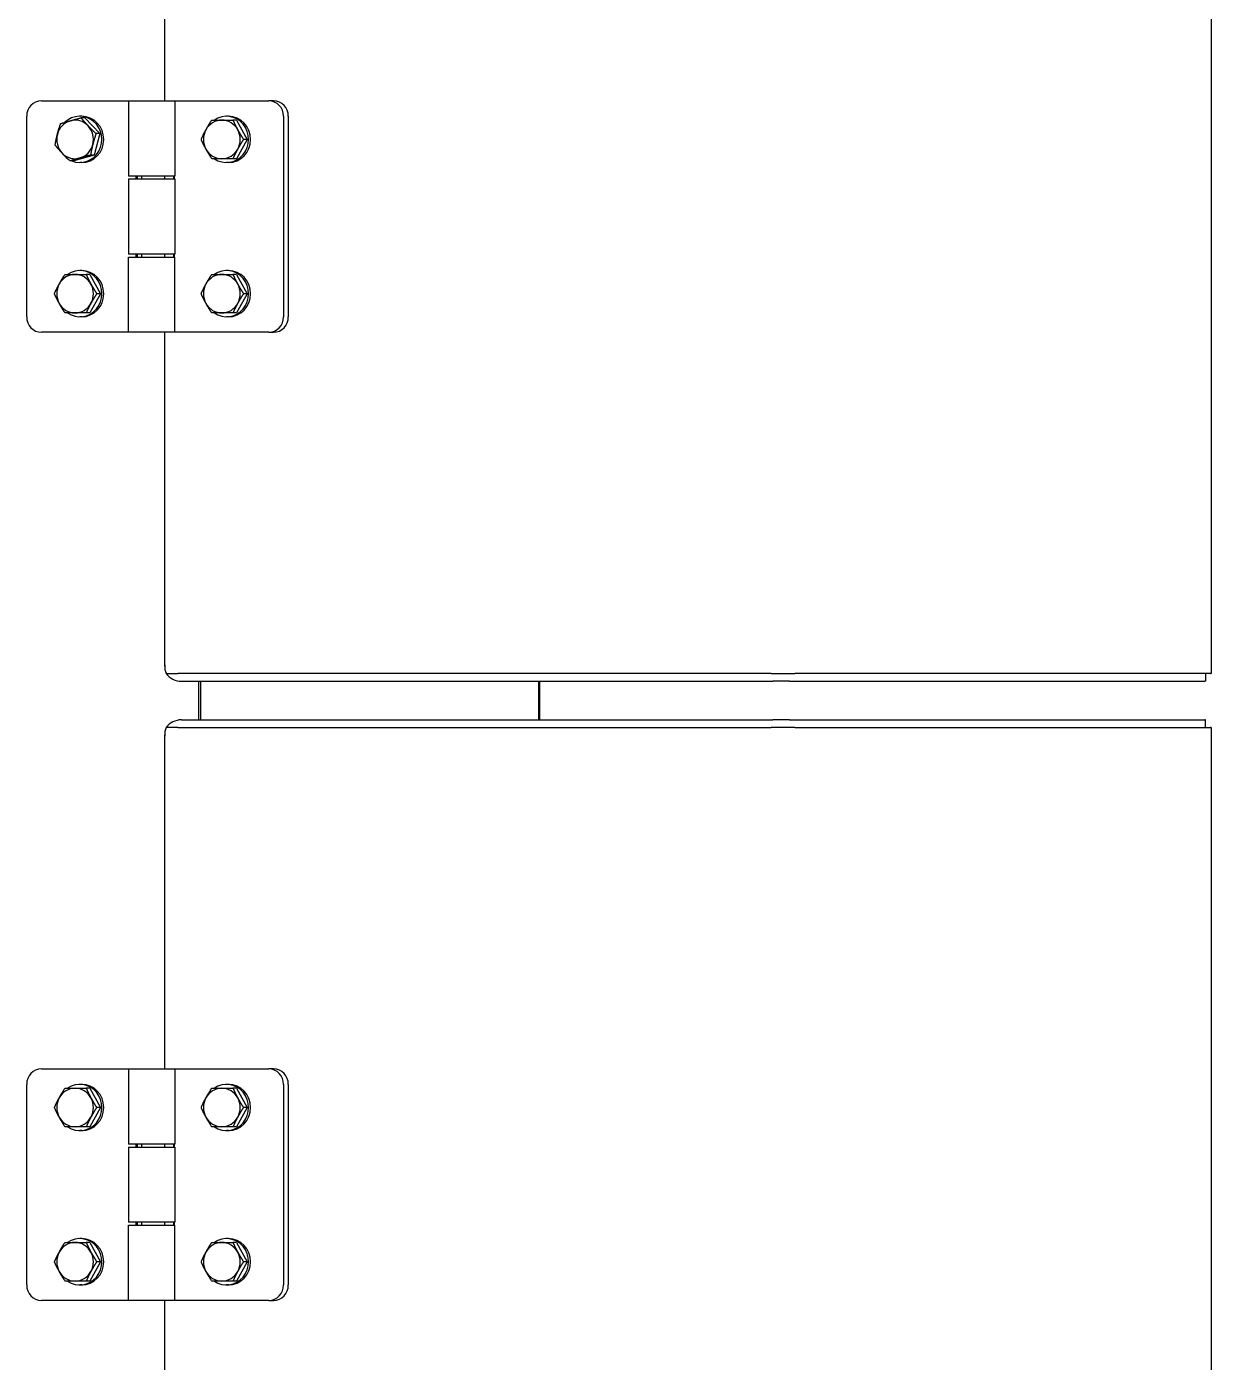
# Model space of a CAD drawing. Extents: x -3873 to 164127, y 7129 to 96529.
# Drawn here: x 54800.5 to 55107.6, y 44128.3 to 44474.6 of the extents above; entities that cross this region are included whole.
import ezdxf

# ---------------------------------------------------------------- set-up
doc = ezdxf.new("R2010")
doc.units = 0
doc.layers.add('KROMEKA', color=1, linetype='CONTINUOUS')
doc.layers.add('LAYOUT Kromeka', color=1, linetype='CONTINUOUS', lineweight=5)

# ---------------------------------------------------------------- blocks, each defined once
blk = doc.blocks.new('KD21-ara_yolma-64')
at = {"layer": 'KROMEKA', "color": 0}
for p, q in [((2129, -447.03), (2181, -447.03)), ((2380, -447.03), (2432, -447.03)), ((2125, -473.39), (2125, -450.83)), ((2185, -450.83), (2185, -473.39)), ((2376, -473.39), (2376, -450.83)), ((2436, -450.83), (2436, -473.39)), ((2420.42, -459.23), (2420.42, -458.28)), ((2421.92, -464.53), (2420.42, -459.23)), ((2129, -461.3), (2129, -460.8)), ((2130, -463.39), (2130, -462.45)), ((2135, -466.14), (2130, -463.39)), ((2140, -463.39), (2135, -466.14)), ((2140, -463.39), (2140, -462.45)), ((2141, -461.3), (2141, -460.8)), ((2169, -461.3), (2169, -460.8)), ((2170, -463.39), (2170, -462.45)), ((2175, -466.14), (2170, -463.39)), ((2180, -463.39), (2175, -466.14)), ((2180, -463.39), (2180, -462.45)), ((2181, -461.3), (2181, -460.8)), ((2380, -461.3), (2380, -460.8)), ((2381, -463.39), (2381, -462.45)), ((2386, -466.14), (2381, -463.39)), ((2391, -463.39), (2386, -466.14)), ((2391, -463.39), (2391, -462.45)), ((2392, -461.3), (2392, -460.8)), ((2420, -461.3), (2420, -460.8)), ((2421.92, -464.53), (2421.92, -463.59)), ((2431.58, -462.07), (2427.49, -465.95)), ((2431.58, -462.07), (2431.58, -461.12)), ((2432, -461.3), (2432, -460.8)), ((2135, -466.14), (2135, -465.19)), ((2175, -466.14), (2175, -465.19)), ((2386, -466.14), (2386, -465.19)), ((2427.49, -465.95), (2421.92, -464.53)), ((2427.49, -465.95), (2427.49, -465.01)), ((2125, -485.39), (2125, -473.39)), ((2125, -473.39), (2144.5, -473.39)), ((2144.5, -473.39), (2144.5, -485.39)), ((2145.25, -485.39), (2145.25, -473.39)), ((2164.75, -473.39), (2145.25, -473.39)), ((2164.75, -473.39), (2164.75, -485.39)), ((2165.5, -485.39), (2165.5, -473.39)), ((2185, -473.39), (2165.5, -473.39)), ((2185, -473.39), (2185, -485.39)), ((2376, -485.39), (2376, -473.39)), ((2376, -473.39), (2395.5, -473.39)), ((2395.5, -473.39), (2395.5, -485.39)), ((2396.25, -485.39), (2396.25, -473.39)), ((2415.75, -473.39), (2396.25, -473.39)), ((2415.75, -473.39), (2415.75, -485.39)), ((2416.5, -485.39), (2416.5, -473.39)), ((2436, -473.39), (2416.5, -473.39)), ((2436, -473.39), (2436, -485.39)), ((2144.5, -475.38), (2145.25, -475.38)), ((2145.25, -475.66), (2144.5, -475.66)), ((2145.25, -476.8), (2144.5, -476.8)), ((2164.75, -475.38), (2165.5, -475.38)), ((2165.5, -475.66), (2164.75, -475.66)), ((2165.5, -476.8), (2164.75, -476.8)), ((2395.5, -475.38), (2396.25, -475.38)), ((2396.25, -475.66), (2395.5, -475.66)), ((2396.25, -476.8), (2395.5, -476.8)), ((2415.75, -475.38), (2416.5, -475.38)), ((2416.5, -475.66), (2415.75, -475.66)), ((2416.5, -476.8), (2415.75, -476.8)), ((497.5, -482.83), (2125, -482.83)), ((2144.5, -482.83), (2145.25, -482.83)), ((2164.75, -482.83), (2165.5, -482.83)), ((2185, -482.83), (2271.61, -482.83)), ((2273.5, -483.32), (2273.5, -483.16)), ((2273.5, -486.21), (2273.5, -483.32)), ((2287.5, -483.32), (2287.5, -483.16)), ((2287.5, -483.32), (2287.5, -486.21)), ((2289.39, -482.83), (2376, -482.83)), ((2395.5, -482.83), (2396.25, -482.83)), ((2415.75, -482.83), (2416.5, -482.83)), ((2436, -482.83), (4063.5, -482.83)), ((2125, -509.8), (2125, -485.39)), ((2125, -485.39), (2144.5, -485.39)), ((2144.5, -485.17), (2145.25, -485.17)), ((2145.25, -485.26), (2144.5, -485.26)), ((2164.75, -485.39), (2145.25, -485.39)), ((2164.75, -485.17), (2165.5, -485.17)), ((2165.5, -485.26), (2164.75, -485.26)), ((2185, -485.39), (2165.5, -485.39)), ((2185, -485.39), (2185, -509.8)), ((2273.5, -486.21), (2273.5, -640)), ((2275.5, -487.15), (2275.5, -640.46)), ((2285.5, -487.15), (2285.5, -640.46)), ((2287.5, -640), (2287.5, -486.21)), ((2376, -509.8), (2376, -485.39)), ((2376, -485.39), (2395.5, -485.39)), ((2395.5, -485.17), (2396.25, -485.17)), ((2396.25, -485.26), (2395.5, -485.26)), ((2415.75, -485.39), (2396.25, -485.39)), ((2415.75, -485.17), (2416.5, -485.17)), ((2416.5, -485.26), (2415.75, -485.26)), ((2436, -485.39), (2416.5, -485.39)), ((2436, -485.39), (2436, -509.8)), ((2280.5, -491.6), (2275.5, -491.6)), ((2285.5, -491.6), (2280.5, -491.6)), ((2285.5, -492.07), (2275.5, -492.07)), ((2129, -499.34), (2129, -498.84)), ((2130, -501.44), (2130, -500.49)), ((2135, -504.18), (2130, -501.44)), ((2140, -501.44), (2135, -504.18)), ((2140, -501.44), (2140, -500.49)), ((2141, -499.34), (2141, -498.84)), ((2169, -499.34), (2169, -498.84)), ((2170, -501.44), (2170, -500.49)), ((2175, -504.18), (2170, -501.44)), ((2180, -501.44), (2175, -504.18)), ((2180, -501.44), (2180, -500.49)), ((2181, -499.34), (2181, -498.84)), ((2380, -499.34), (2380, -498.84)), ((2381, -501.44), (2381, -500.49)), ((2386, -504.18), (2381, -501.44)), ((2391, -501.44), (2386, -504.18)), ((2391, -501.44), (2391, -500.49)), ((2392, -499.34), (2392, -498.84)), ((2420, -499.34), (2420, -498.84)), ((2421, -501.44), (2421, -500.49)), ((2426, -504.18), (2421, -501.44)), ((2431, -501.44), (2426, -504.18)), ((2431, -501.44), (2431, -500.49)), ((2432, -499.34), (2432, -498.84)), ((2135, -504.18), (2135, -503.24)), ((2175, -504.18), (2175, -503.24)), ((2386, -504.18), (2386, -503.24)), ((2426, -504.18), (2426, -503.24)), ((2125, -509.8), (2125, -511.04)), ((2185, -511.04), (2185, -509.8)), ((2376, -509.8), (2376, -511.04)), ((2436, -511.04), (2436, -509.8)), ((2181, -513.6), (2129, -513.6)), ((2181, -514.84), (2129, -514.84)), ((2432, -513.6), (2380, -513.6)), ((2432, -514.84), (2380, -514.84)), ((2285.5, -579.67), (2275.5, -579.67)), ((2285.5, -579.93), (2275.5, -579.93)), ((2273.5, -646.17), (2273.5, -640)), ((2275.5, -644.75), (2275.5, -640.46)), ((2285.5, -644.75), (2285.5, -640.46)), ((2287.5, -640), (2287.5, -646.17)), ((2273.5, -646.17), (2273.5, -753.86)), ((2275.5, -644.75), (2275.5, -752.44)), ((2285.5, -644.75), (2285.5, -752.44)), ((2287.5, -753.86), (2287.5, -646.17)), ((2273.5, -754.1), (349, -754.1)), ((2273.5, -752.6), (2275.5, -752.6)), ((2273.5, -754.1), (2273.5, -753.86)), ((2275.5, -752.6), (2275.5, -752.44)), ((2285.5, -752.6), (2285.5, -752.44)), ((2287.5, -752.6), (2285.5, -752.6)), ((2287.5, -753.86), (2287.5, -754.1)), ((4212, -754.1), (2287.5, -754.1))]:
    blk.add_line(p, q, dxfattribs=at)
for centre, major_axis, ratio, start_param, end_param in [((2129, -450.83), (-4, 0), 0.951057, 4.712389, 6.283185), ((2181, -450.83), (4, 0), 0.951057, 0, 1.570796), ((2380, -450.83), (-4, 0), 0.951057, 4.712389, 6.283185), ((2432, -450.83), (4, 0), 0.951057, 0, 1.570796), ((2135, -459.57), (-5, 0), 0.951057, 5.235988, 6.283185), ((2135, -459.57), (-5, 0), 0.951057, 4.18879, 5.235988), ((2135, -459.57), (5, 0), 0.951057, 0, 1.047198), ((2175, -459.57), (-5, 0), 0.951057, 5.235988, 6.283185), ((2175, -459.57), (-5, 0), 0.951057, 4.18879, 5.235988), ((2175, -459.57), (5, 0), 0.951057, 0, 1.047198), ((2386, -459.57), (-5, 0), 0.951057, 5.235988, 6.283185), ((2386, -459.57), (-5, 0), 0.951057, 4.18879, 5.235988), ((2386, -459.57), (5, 0), 0.951057, 0, 1.047198), ((2426, -460.8), (6, 0), 0.951057, 2.76375, 7.023904), ((2426, -459.57), (-5, 0), 0.951057, 5.497787, 6.544985), ((2426, -460.8), (6, 0), 0.951057, 2.191673, 2.572267), ((2426, -459.57), (-5, 0), 0.951057, 4.45059, 5.497787), ((2426, -459.57), (5, 0), 0.951057, 0.261799, 1.308997), ((2135, -460.8), (6, 0), 0.951057, 2.555907, 6.868871), ((2135, -459.57), (-5, 0), 0.951057, 0, 1.047198), ((2135, -459.57), (5, 0), 0.951057, 5.235988, 6.283185), ((2175, -460.8), (6, 0), 0.951057, 2.555907, 6.868871), ((2175, -459.57), (-5, 0), 0.951057, 0, 1.047198), ((2175, -459.57), (5, 0), 0.951057, 5.235988, 6.283185), ((2386, -460.8), (6, 0), 0.951057, 2.555907, 6.868871), ((2386, -459.57), (-5, 0), 0.951057, 0, 1.047198), ((2386, -459.57), (5, 0), 0.951057, 5.235988, 6.283185), ((2426, -459.57), (5, 0), 0.951057, 5.497787, 6.544985), ((2135, -461.3), (6, 0), 0.951057, 3.141593, 6.283185), ((2135, -459.57), (5, 0), 0.951057, 4.18879, 5.235988), ((2175, -461.3), (6, 0), 0.951057, 3.141593, 6.283185), ((2175, -459.57), (5, 0), 0.951057, 4.18879, 5.235988), ((2386, -461.3), (6, 0), 0.951057, 3.141593, 6.283185), ((2386, -459.57), (5, 0), 0.951057, 4.18879, 5.235988), ((2426, -461.3), (6, 0), 0.951057, 3.141593, 6.283185), ((2426, -459.57), (-5, 0), 0.951057, 0.261799, 1.308997), ((2426, -459.57), (5, 0), 0.951057, 4.45059, 5.497787), ((2270.1, -488.2), (4.37, 4.37), 0.726543, 0.261401, 0.723467), ((2270.1, -487.15), (5.4, 0), 0.951057, 0, 0.88972), ((2290.9, -487.15), (-5.4, 0), 0.951057, 5.393465, 6.283185), ((2290.9, -488.2), (-4.37, 4.37), 0.726543, 5.559719, 6.021784), ((2135, -497.61), (-5, 0), 0.951057, 5.235988, 6.283185), ((2135, -497.61), (-5, 0), 0.951057, 4.18879, 5.235988), ((2135, -497.61), (5, 0), 0.951057, 0, 1.047198), ((2175, -497.61), (-5, 0), 0.951057, 5.235988, 6.283185), ((2175, -497.61), (-5, 0), 0.951057, 4.18879, 5.235988), ((2175, -497.61), (5, 0), 0.951057, 0, 1.047198), ((2386, -497.61), (-5, 0), 0.951057, 5.235988, 6.283185), ((2386, -497.61), (-5, 0), 0.951057, 4.18879, 5.235988), ((2386, -497.61), (5, 0), 0.951057, 0, 1.047198), ((2426, -497.61), (-5, 0), 0.951057, 5.235988, 6.283185), ((2426, -497.61), (-5, 0), 0.951057, 4.18879, 5.235988), ((2426, -497.61), (5, 0), 0.951057, 0, 1.047198), ((2135, -498.84), (6, 0), 0.951057, 2.555907, 6.868871), ((2135, -497.61), (-5, 0), 0.951057, 0, 1.047198), ((2135, -497.61), (5, 0), 0.951057, 5.235988, 6.283185), ((2175, -498.84), (6, 0), 0.951057, 2.555907, 6.868871), ((2175, -497.61), (-5, 0), 0.951057, 0, 1.047198), ((2175, -497.61), (5, 0), 0.951057, 5.235988, 6.283185), ((2386, -498.84), (6, 0), 0.951057, 2.555907, 6.868871), ((2386, -497.61), (-5, 0), 0.951057, 0, 1.047198), ((2386, -497.61), (5, 0), 0.951057, 5.235988, 6.283185), ((2426, -498.84), (6, 0), 0.951057, 2.555907, 6.868871), ((2426, -497.61), (-5, 0), 0.951057, 0, 1.047198), ((2426, -497.61), (5, 0), 0.951057, 5.235988, 6.283185), ((2135, -499.34), (6, 0), 0.951057, 3.141593, 6.283185), ((2135, -497.61), (5, 0), 0.951057, 4.18879, 5.235988), ((2175, -499.34), (6, 0), 0.951057, 3.141593, 6.283185), ((2175, -497.61), (5, 0), 0.951057, 4.18879, 5.235988), ((2386, -499.34), (6, 0), 0.951057, 3.141593, 6.283185), ((2386, -497.61), (5, 0), 0.951057, 4.18879, 5.235988), ((2426, -499.34), (6, 0), 0.951057, 3.141593, 6.283185), ((2426, -497.61), (5, 0), 0.951057, 4.18879, 5.235988), ((2129, -509.8), (-4, 0), 0.951057, 0, 1.570796), ((2129, -511.04), (-4, 0), 0.951057, 0, 1.570796), ((2181, -509.8), (4, 0), 0.951057, 4.712389, 6.283185), ((2181, -511.04), (4, 0), 0.951057, 4.712389, 6.283185), ((2380, -509.8), (-4, 0), 0.951057, 0, 1.570796), ((2380, -511.04), (-4, 0), 0.951057, 0, 1.570796), ((2432, -509.8), (4, 0), 0.951057, 4.712389, 6.283185), ((2432, -511.04), (4, 0), 0.951057, 4.712389, 6.283185)]:
    blk.add_ellipse(centre, major_axis=major_axis, ratio=ratio, start_param=start_param, end_param=end_param, dxfattribs=at)
for points in [[(2130, -456.96), (2131.34, -456.08), (2132.5, -455.45)], [(2130, -459.57), (2130, -458.29), (2130, -456.96)], [(2132.5, -455.45), (2133.66, -454.81), (2135, -454.21)], [(2135, -454.21), (2136.34, -454.81), (2137.5, -455.45)], [(2137.5, -455.45), (2138.66, -456.08), (2140, -456.96)], [(2140, -456.96), (2140, -458.29), (2140, -459.57)], [(2170, -456.96), (2171.34, -456.08), (2172.5, -455.45)], [(2170, -459.57), (2170, -458.29), (2170, -456.96)], [(2172.5, -455.45), (2173.66, -454.81), (2175, -454.21)], [(2175, -454.21), (2176.34, -454.81), (2177.5, -455.45)], [(2177.5, -455.45), (2178.66, -456.08), (2180, -456.96)], [(2180, -456.96), (2180, -458.29), (2180, -459.57)], [(2381, -456.96), (2382.34, -456.08), (2383.5, -455.45)], [(2381, -459.57), (2381, -458.29), (2381, -456.96)], [(2383.5, -455.45), (2384.66, -454.81), (2386, -454.21)], [(2386, -454.21), (2387.34, -454.81), (2388.5, -455.45)], [(2388.5, -455.45), (2389.66, -456.08), (2391, -456.96)], [(2391, -456.96), (2391, -458.29), (2391, -459.57)], [(2420.42, -458.28), (2421.52, -457.1), (2422.46, -456.2)], [(2422.46, -456.2), (2423.41, -455.3), (2424.51, -454.4)], [(2424.51, -454.4), (2426, -454.64), (2427.29, -454.97)], [(2427.29, -454.97), (2428.59, -455.3), (2430.08, -455.82)], [(2430.08, -455.82), (2430.48, -457.1), (2430.83, -458.34)], [(2130, -462.45), (2130, -460.84), (2130, -459.57)], [(2140, -459.57), (2140, -460.84), (2140, -462.45)], [(2170, -462.45), (2170, -460.84), (2170, -459.57)], [(2180, -459.57), (2180, -460.84), (2180, -462.45)], [(2381, -462.45), (2381, -460.84), (2381, -459.57)], [(2391, -459.57), (2391, -460.84), (2391, -462.45)], [(2421.17, -460.8), (2420.82, -459.57), (2420.42, -458.28)], [(2430.83, -458.34), (2431.18, -459.57), (2431.58, -461.12)], [(2132.5, -463.68), (2131.34, -463.05), (2130, -462.45)], [(2135, -465.19), (2133.66, -464.32), (2132.5, -463.68)], [(2137.5, -463.68), (2136.34, -464.32), (2135, -465.19)], [(2140, -462.45), (2138.66, -463.05), (2137.5, -463.68)], [(2172.5, -463.68), (2171.34, -463.05), (2170, -462.45)], [(2175, -465.19), (2173.66, -464.32), (2172.5, -463.68)], [(2177.5, -463.68), (2176.34, -464.32), (2175, -465.19)], [(2180, -462.45), (2178.66, -463.05), (2177.5, -463.68)], [(2383.5, -463.68), (2382.34, -463.05), (2381, -462.45)], [(2386, -465.19), (2384.66, -464.32), (2383.5, -463.68)], [(2388.5, -463.68), (2387.34, -464.32), (2386, -465.19)], [(2391, -462.45), (2389.66, -463.05), (2388.5, -463.68)], [(2421.92, -463.59), (2421.52, -462.03), (2421.17, -460.8)], [(2424.71, -464.16), (2423.41, -463.83), (2421.92, -463.59)], [(2429.54, -462.93), (2428.59, -463.83), (2427.49, -465.01)], [(2431.58, -461.12), (2430.48, -462.03), (2429.54, -462.93)], [(2427.49, -465.01), (2426, -464.49), (2424.71, -464.16)], [(2130, -495), (2131.34, -494.13), (2132.5, -493.49)], [(2130, -497.61), (2130, -496.33), (2130, -495)], [(2132.5, -493.49), (2133.66, -492.85), (2135, -492.26)], [(2135, -492.26), (2136.34, -492.85), (2137.5, -493.49)], [(2137.5, -493.49), (2138.66, -494.13), (2140, -495)], [(2140, -495), (2140, -496.33), (2140, -497.61)], [(2170, -495), (2171.34, -494.13), (2172.5, -493.49)], [(2170, -497.61), (2170, -496.33), (2170, -495)], [(2172.5, -493.49), (2173.66, -492.85), (2175, -492.26)], [(2175, -492.26), (2176.34, -492.85), (2177.5, -493.49)], [(2177.5, -493.49), (2178.66, -494.13), (2180, -495)], [(2180, -495), (2180, -496.33), (2180, -497.61)], [(2381, -495), (2382.34, -494.13), (2383.5, -493.49)], [(2381, -497.61), (2381, -496.33), (2381, -495)], [(2383.5, -493.49), (2384.66, -492.85), (2386, -492.26)], [(2386, -492.26), (2387.34, -492.85), (2388.5, -493.49)], [(2388.5, -493.49), (2389.66, -494.13), (2391, -495)], [(2391, -495), (2391, -496.33), (2391, -497.61)], [(2421, -495), (2422.34, -494.13), (2423.5, -493.49)], [(2421, -497.61), (2421, -496.33), (2421, -495)], [(2423.5, -493.49), (2424.66, -492.85), (2426, -492.26)], [(2426, -492.26), (2427.34, -492.85), (2428.5, -493.49)], [(2428.5, -493.49), (2429.66, -494.13), (2431, -495)], [(2431, -495), (2431, -496.33), (2431, -497.61)], [(2130, -500.49), (2130, -498.88), (2130, -497.61)], [(2140, -497.61), (2140, -498.88), (2140, -500.49)], [(2170, -500.49), (2170, -498.88), (2170, -497.61)], [(2180, -497.61), (2180, -498.88), (2180, -500.49)], [(2381, -500.49), (2381, -498.88), (2381, -497.61)], [(2391, -497.61), (2391, -498.88), (2391, -500.49)], [(2421, -500.49), (2421, -498.88), (2421, -497.61)], [(2431, -497.61), (2431, -498.88), (2431, -500.49)], [(2132.5, -501.73), (2131.34, -501.09), (2130, -500.49)], [(2135, -503.24), (2133.66, -502.36), (2132.5, -501.73)], [(2137.5, -501.73), (2136.34, -502.36), (2135, -503.24)], [(2140, -500.49), (2138.66, -501.09), (2137.5, -501.73)], [(2172.5, -501.73), (2171.34, -501.09), (2170, -500.49)], [(2175, -503.24), (2173.66, -502.36), (2172.5, -501.73)], [(2177.5, -501.73), (2176.34, -502.36), (2175, -503.24)], [(2180, -500.49), (2178.66, -501.09), (2177.5, -501.73)], [(2383.5, -501.73), (2382.34, -501.09), (2381, -500.49)], [(2386, -503.24), (2384.66, -502.36), (2383.5, -501.73)], [(2388.5, -501.73), (2387.34, -502.36), (2386, -503.24)], [(2391, -500.49), (2389.66, -501.09), (2388.5, -501.73)], [(2423.5, -501.73), (2422.34, -501.09), (2421, -500.49)], [(2426, -503.24), (2424.66, -502.36), (2423.5, -501.73)], [(2428.5, -501.73), (2427.34, -502.36), (2426, -503.24)], [(2431, -500.49), (2429.66, -501.09), (2428.5, -501.73)]]:
    blk.add_rational_spline(points, [1, 1.0379548493, 1], degree=2, dxfattribs=at)

msp = doc.modelspace()

# ---------------------------------------------------------------- block references
at = {"layer": 'LAYOUT Kromeka', "ltscale": 20, "rotation": 89.99999999999999}
msp.add_blockref('KD21-ara_yolma-64', (54353.46, 42019.41), dxfattribs=at)

doc.saveas('drawing.dxf')
